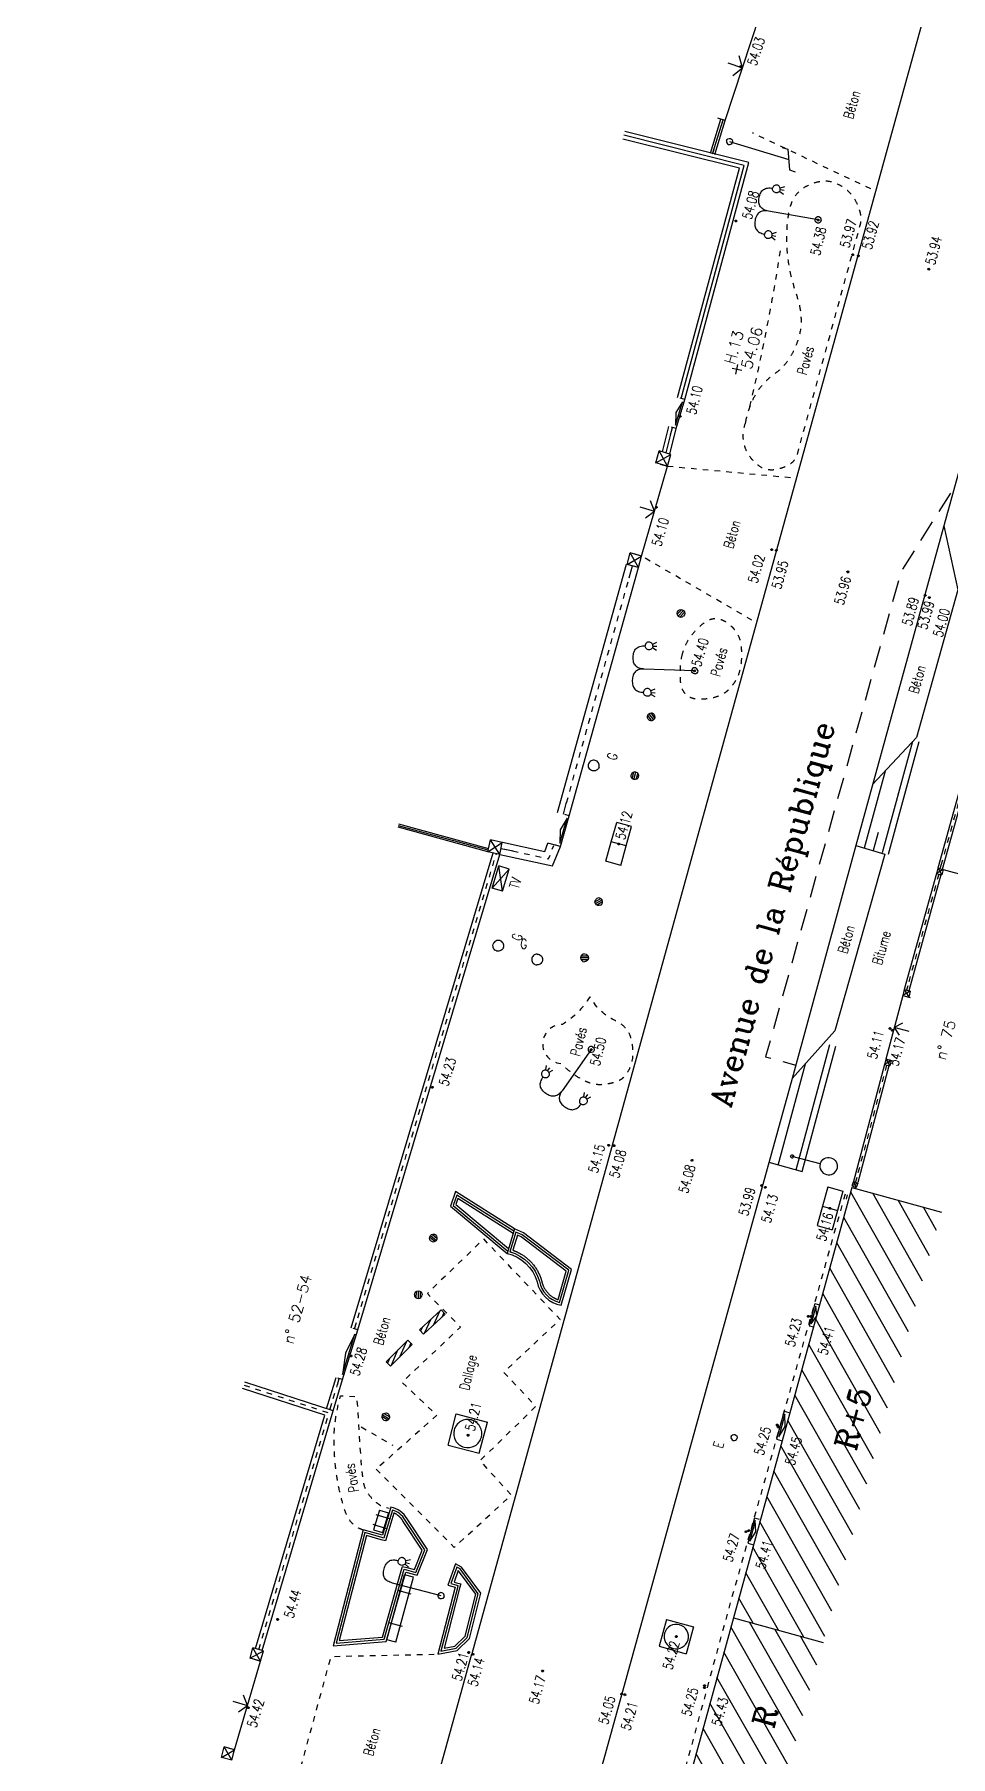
# Model space of a CAD drawing. Extents: x 661720 to 661930, y 6866381 to 6866956.
# Drawn here: x 661786.2 to 661815.7, y 6866685.7 to 6866741.2 of the extents above; entities that cross this region are included whole.
import ezdxf
from ezdxf.enums import TextEntityAlignment as Align

# ---------------------------------------------------------------- set-up
doc = ezdxf.new("R2010")
doc.units = 0
for name, pattern in [('CONTINU', [0]), ('JSI_TCO', [1, 0.5, 0.5]), ('JSI_TCO2', [1, 0.5, 0.5]), ('JSI_TIC', [0.2, 0.08, 0.01, -0.1, 0.01]), ('JSI_TIM2', [0.6, 0.3, 0.05, -0.2, 0.05])]:
    doc.linetypes.add(name, pattern=pattern)
doc.layers.get('0').update_dxf_attribs({"linetype": 'CONTINUOUS'})
for name, color, linetype in [('ALTI', 140, 'CONTINUOUS'), ('BATI', 6, 'CONTINUOUS'), ('BORDURE', 7, 'CONTINU'), ('HACHURE', 7, 'CONTINUOUS'), ('LIMITE', 7, 'CONTINUOUS'), ('MARQUAGE', 7, 'CONTINUOUS'), ('MOB', 6, 'CONTINUOUS'), ('NUMEROS', 1, 'CONTINUOUS'), ('OBJASS', 22, 'CONTINUOUS'), ('OBJDIVERS', 104, 'CONTINUOUS'), ('OBJEAU', 4, 'CONTINUOUS'), ('OBJEP', 220, 'CONTINUOUS'), ('OBJGAZ', 30, 'CONTINUOUS'), ('OBJTELECOM', 3, 'CONTINUOUS'), ('POINTS-POLYGO', 7, 'CONTINUOUS'), ('POLYGO', 240, 'CONTINUOUS'), ('SIGNAL', 6, 'CONTINUOUS'), ('TEXTE', 7, 'CONTINUOUS'), ('VEGETATION', 3, 'CONTINUOUS'), ('VOIRIE', 7, 'CONTINUOUS'), ('Z', 4, 'CONTINUOUS')]:
    doc.layers.add(name, color=color, linetype=linetype)
doc.styles.add('36-2', font='romans.shx', dxfattribs={"height": 0.36})
doc.styles.add('5-2', font='romand.shx', dxfattribs={"height": 0.35})
doc.styles.add('7-2', font='romanc.shx', dxfattribs={"height": 0.7})
doc.styles.add('ROMANS', font='romans.shx', dxfattribs={"width": 0.95, "oblique": 13.5, "height": 5})
doc.styles.get("Standard").update_dxf_attribs({"font": 'romans.shx'})
doc.linetypes.add('JSI_HAIED', pattern='A,0.48,0.06,-0.1,[138,jsi_form.shx,S=0.05,R=0,X=-0.1,Y=0],0.06', length=0.7)
doc.linetypes.add('JSI_HAIEG', pattern='A,0.48,0.06,-0.1,[137,jsi_form.shx,S=0.05,R=0,X=-0.1,Y=0],0.06', length=0.7)
doc.linetypes.add('JSI_MUD', pattern='A,0.0001,[130,jsi_form.shx,S=0.5,R=0,X=0.875,Y=0],-0.75', length=0.7501)
doc.linetypes.add('JSI_MUG', pattern='A,0.0001,[130,jsi_form.shx,S=0.5,R=0,X=-0.125,Y=0],-0.75', length=0.7501)
doc.linetypes.add('JSI_MUR', pattern='A,1e-06,-0.5,[130,jsi_form.shx,S=0.7,R=315,X=0.05,Y=0],-0.5', length=1.000001)

# ---------------------------------------------------------------- blocks, each defined once
blk = doc.blocks.new('$B_200')
at = {"color": 0, "linetype": 'BYBLOCK', "flags": 128}
for points in [[(0, -0.5, -0.414214), (-0.5, 0, -0.414214), (0, 0.5)], [(0, -0.5, 0.414214), (0.5, 0, 0.414214), (0, 0.5)]]:
    blk.add_lwpolyline(points, format="xyb", dxfattribs=at)
blk = doc.blocks.new('$B_100')
at = {"color": 0, "linetype": 'BYBLOCK', "flags": 128}
for points in [[(0, 0.625, -0.4142136), (-0.1875, 0.8125, -0.4142136), (0, 1)], [(0, 0.625, 0.4142136), (0.1875, 0.8125, 0.4142136), (0, 1)]]:
    blk.add_lwpolyline(points, format="xyb", dxfattribs=at)
blk.add_lwpolyline([(0, 0.625), (0, 0)], dxfattribs=at)
blk = doc.blocks.new('$Y_001')
at = {"color": 0, "linetype": 'BYBLOCK', "flags": 128}
for points in [[(-0.5, 0), (0.5, 0)], [(0, -0.5), (0, 0.5)]]:
    blk.add_lwpolyline(points, dxfattribs=at)
blk = doc.blocks.new('TCPOINT')
at = {"color": 0}
blk.add_point((0, 0), dxfattribs=at)
at = {"layer": 'NUMEROS', "style": '36-2'}
blk.add_attdef('MAT', (0.1, 0.1), '', height=0.36, dxfattribs=at)
at = {"layer": 'Z', "style": 'ROMANS'}
blk.add_attdef('ALT', text='', height=0.36, dxfattribs=at).set_placement((0.1, -0.1), align=Align.TOP_LEFT)
blk = doc.blocks.new('$B_136')
at = {"color": 0, "linetype": 'BYBLOCK', "flags": 128}
for points in [[(-0.156, 0.844), (-0.156, 0.938), (0.156, 1.062), (0.156, 1.156)], [(0, 0), (0, 1)]]:
    blk.add_lwpolyline(points, dxfattribs=at)
blk = doc.blocks.new('$B_001')
at = {"color": 0, "linetype": 'BYBLOCK', "flags": 128}
for points in [[(0, 0), (0, 1)], [(0, 1), (1, 1)], [(1, 0), (1, 1)], [(0, 0), (1, 0)]]:
    blk.add_lwpolyline(points, dxfattribs=at)
blk = doc.blocks.new('$B_130')
at = {"color": 0, "linetype": 'BYBLOCK', "flags": 128}
for points in [[(0, 0), (0, 0.812, -0.08), (0.012, 0.895, -0.117647), (0.047, 0.953, -0.117647), (0.105, 0.988, -0.08), (0.188, 1, -0.08), (0.27, 0.988, -0.117647), (0.328, 0.953, -0.117647), (0.363, 0.895, -0.08), (0.375, 0.812)], [(0.375, 0.688, -0.414214), (0.312, 0.75, -0.414214), (0.375, 0.812)], [(0.375, 0.688, 0.414214), (0.438, 0.75, 0.414214), (0.375, 0.812)]]:
    blk.add_lwpolyline(points, format="xyb", dxfattribs=at)
for points in [[(0.344, 0.688), (0.312, 0.625)], [(0.375, 0.688), (0.375, 0.625)], [(0.406, 0.688), (0.438, 0.625)]]:
    blk.add_lwpolyline(points, dxfattribs=at)
blk = doc.blocks.new('$B_131')
at = {"color": 0, "linetype": 'BYBLOCK', "flags": 128}
for points in [[(0, 0.812, 0.08), (-0.012, 0.895, 0.117647), (-0.047, 0.953, 0.117647), (-0.105, 0.988, 0.08), (-0.188, 1, 0.08), (-0.27, 0.988, 0.117647), (-0.328, 0.953, 0.117647), (-0.363, 0.895, 0.08), (-0.375, 0.812)], [(0, 0), (0, 0.812, -0.08), (0.012, 0.895, -0.117647), (0.047, 0.953, -0.117647), (0.105, 0.988, -0.08), (0.188, 1, -0.08), (0.27, 0.988, -0.117647), (0.328, 0.953, -0.117647), (0.363, 0.895, -0.08), (0.375, 0.812)], [(-0.375, 0.688, -0.414214), (-0.438, 0.75, -0.414214), (-0.375, 0.812)], [(-0.375, 0.688, 0.414214), (-0.312, 0.75, 0.414214), (-0.375, 0.812)], [(0.375, 0.688, -0.414214), (0.312, 0.75, -0.414214), (0.375, 0.812)], [(0.375, 0.688, 0.414214), (0.438, 0.75, 0.414214), (0.375, 0.812)]]:
    blk.add_lwpolyline(points, format="xyb", dxfattribs=at)
for points in [[(-0.406, 0.688), (-0.438, 0.625)], [(-0.375, 0.688), (-0.375, 0.625)], [(-0.344, 0.688), (-0.312, 0.625)], [(0.344, 0.688), (0.312, 0.625)], [(0.375, 0.688), (0.375, 0.625)], [(0.406, 0.688), (0.438, 0.625)]]:
    blk.add_lwpolyline(points, dxfattribs=at)
blk = doc.blocks.new('$B_030')
at = {"color": 0, "linetype": 'BYBLOCK', "flags": 128}
for points in [[(0, 0), (0, 1)], [(0, 1), (1, 1)], [(0, 1), (1, 0)], [(0, 0), (1, 1)], [(1, 0), (1, 1)], [(0, 0), (1, 0)]]:
    blk.add_lwpolyline(points, dxfattribs=at)
blk = doc.blocks.new('$B_020')
at = {"color": 0, "linetype": 'BYBLOCK', "flags": 128}
for points in [[(0, 0), (0, 1)], [(0, 1), (1, 1)], [(1, 0), (1, 1)], [(0, 0), (1, 0)]]:
    blk.add_lwpolyline(points, dxfattribs=at)
for points in [[(0.5, 0.0625, -0.4142136), (0.0625, 0.5, -0.4142136), (0.5, 0.9375)], [(0.5, 0.0625, 0.4142136), (0.9375, 0.5, 0.4142136), (0.5, 0.9375)]]:
    blk.add_lwpolyline(points, format="xyb", dxfattribs=at)
blk = doc.blocks.new('$B_046')
at = {"color": 0, "linetype": 'BYBLOCK', "flags": 128}
for points in [[(0.25, -0.25), (0.25, 1.25)], [(0.75, -0.25), (0.75, 1.25)], [(0, 0), (0, 1)], [(0, 1), (1, 1)], [(1, 0), (1, 1)], [(0, 0), (1, 0)]]:
    blk.add_lwpolyline(points, dxfattribs=at)
blk = doc.blocks.new('$B_202')
at = {"color": 0, "linetype": 'BYBLOCK', "flags": 128}
for points in [[(0, -0.5, -0.41421356), (-0.5, 0, -0.41421356), (0, 0.5)], [(0, -0.5, 0.41421356), (0.5, 0, 0.41421356), (0, 0.5)]]:
    blk.add_lwpolyline(points, format="xyb", dxfattribs=at)
for points in [[(-0.5, 0), (0.5, 0)], [(-0.4297, 0.25), (0.4297, 0.25)], [(0.4297, -0.25), (-0.4297, -0.25)]]:
    blk.add_lwpolyline(points, dxfattribs=at)
blk = doc.blocks.new('$B_038')
at = {"color": 0, "linetype": 'BYBLOCK', "flags": 128}
blk.add_lwpolyline([(-0.5, 0.5), (0.5, 0.5), (0.5, -0.5), (-0.5, -0.5)], close=True, dxfattribs=at)
for points in [[(-0.344, 0.5), (-0.5, 0.188)], [(0.031, 0.5), (-0.469, -0.5)], [(0.438, 0.5), (-0.062, -0.5)], [(0.5, -0.188), (0.344, -0.5)]]:
    blk.add_lwpolyline(points, dxfattribs=at)
blk = doc.blocks.new('$B_028')
at = {"color": 0, "linetype": 'BYBLOCK', "flags": 128}
for points in [[(0, 0.5), (0, -0.5), (0.094, -0.062)], [(-0.5, -0.5), (-0.5, 0)], [(0.5, 0), (0.5, -0.5)], [(-0.094, -0.062), (0, -0.5)], [(-0.5, -0.5), (0.5, -0.5)]]:
    blk.add_lwpolyline(points, dxfattribs=at)
blk = doc.blocks.new('$B_027')
at = {"color": 0, "linetype": 'BYBLOCK', "flags": 128}
for points in [[(-0.5, -0.5), (0.5, -0.5), (0.5, -0.188)], [(-0.5, -0.5), (-0.5, -0.188)]]:
    blk.add_lwpolyline(points, dxfattribs=at)
blk.add_lwpolyline([(-0.406, -0.406), (0.406, -0.406), (0, -0.188)], close=True, dxfattribs=at)
blk = doc.blocks.new('$B_210')
at = {"linetype": 'CONTINUOUS'}
blk.add_hatch(color=0, dxfattribs=at).paths.add_polyline_path([(0, -0.5, -1), (0, 0.5, -1)])
at = {"color": 0, "linetype": 'BYBLOCK', "flags": 128}
blk.add_lwpolyline([(0, -0.5, -1), (0, 0.5, -1)], format="xyb", close=True, dxfattribs=at)

msp = doc.modelspace()

# ---------------------------------------------------------------- hatches: boundary and pattern name
at = {"layer": 'HACHURE', "linetype": 'CONTINUOUS', "ltscale": 2}
h = msp.add_hatch(dxfattribs=at)
h.set_pattern_fill('_USER', color=256, scale=0.6, angle=119.5816, style=0, pattern_type=0)
h.set_pattern_definition([(119.58157, (661958.265, 6866695.073), (-0.5217923, -0.2961973), [])])
h.paths.add_polyline_path([(661812.555, 6866704.042), (661815.447, 6866703.245), (661811.621, 6866689.373), (661808.729, 6866690.171)])
h = msp.add_hatch(dxfattribs=at)
h.set_pattern_fill('_USER', color=256, scale=0.6, angle=119.6482, style=0, pattern_type=0)
h.set_pattern_definition([(119.64815, (661958.265, 6866695.073), (-0.5214477, -0.2968035), [])])
h.paths.add_polyline_path([(661808.729, 6866690.171), (661811.622, 6866689.376), (661810.16, 6866684.05), (661807.267, 6866684.844)])

# ---------------------------------------------------------------- linework, layer by layer
at = {"layer": 'BATI', "linetype": 'JSI_MUG', "ltscale": 0.15}
msp.add_line((661812.404, 6866703.805, 111.487), (661812.363, 6866703.661, 111.488), dxfattribs=at)
at = {"layer": 'BATI', "linetype": 'JSI_TIC', "ltscale": 2, "elevation": 57.333, "flags": 128}
msp.add_lwpolyline([(661812.332, 6866703.825), (661808.563, 6866690.417), (661805.346, 6866678.584)], dxfattribs=at)
at = {"layer": 'BATI', "linetype": 'JSI_TCO2', "ltscale": 2, "elevation": 57.333, "flags": 128}
for points in [[(661812.555, 6866704.042), (661808.729, 6866690.171)], [(661812.555, 6866704.042), (661815.447, 6866703.245)], [(661808.729, 6866690.171), (661807.267, 6866684.844)], [(661808.729, 6866690.171), (661811.621, 6866689.373)]]:
    msp.add_lwpolyline(points, dxfattribs=at)
at = {"layer": 'BORDURE', "linetype": 'JSI_TCO', "ltscale": 2, "elevation": 57.333, "flags": 128}
msp.add_lwpolyline([(661834.518, 6866794.321), (661831.379, 6866782.932), (661826.66, 6866765.732), (661821.155, 6866745.777), (661815.52, 6866725.378), (661812.677, 6866715.064), (661810.622, 6866707.555), (661802.82, 6866679.362), (661799.748, 6866668.279, 0.340345), (661800.815, 6866666.05), (661810.399, 6866663.446)], format="xyb", dxfattribs=at)
for points in [[(661816.873, 6866749.047), (661800.298, 6866689.008)], [(661815.52, 6866725.378), (661815.968, 6866723.309), (661814.635, 6866718.556), (661813.222, 6866717.033)], [(661813.731, 6866714.789), (661814.722, 6866718.418)], [(661812.677, 6866715.064), (661813.615, 6866714.789), (661812.002, 6866709.097), (661810.622, 6866707.555)], [(661810.95, 6866704.558), (661812.029, 6866708.597)], [(661809.877, 6866704.86), (661810.95, 6866704.558)], [(661786.184, 6866637.924), (661800.298, 6866689.008)]]:
    msp.add_lwpolyline(points, dxfattribs=at)
at = {"layer": 'LIMITE', "linetype": 'JSI_MUG', "ltscale": 0.25}
msp.add_line((661807.043, 6866729.479, 111.428), (661807.108, 6866729.72, 111.427), dxfattribs=at)
at = {"layer": 'LIMITE', "linetype": 'JSI_TCO', "ltscale": 2}
msp.add_line((661806.44, 6866727.759, 111.434), (661806.643, 6866728.578, 111.433), dxfattribs=at)
at = {"layer": 'LIMITE', "linetype": 'JSI_MUD', "ltscale": 0.25}
msp.add_line((661806.704, 6866728.305, 111.433), (661806.765, 6866728.548, 111.433), dxfattribs=at)
at = {"layer": 'LIMITE', "linetype": 'JSI_MUD', "ltscale": 0.4}
msp.add_line((661805.367, 6866723.7, 111.451), (661805.475, 6866724.085, 111.45), dxfattribs=at)
at = {"layer": 'LIMITE', "linetype": 'JSI_MUG', "ltscale": 0.4}
msp.add_line((661803.245, 6866716.079, 111.478), (661803.352, 6866716.464, 111.476), dxfattribs=at)
at = {"layer": 'LIMITE', "linetype": 'JSI_MUD', "ltscale": 0.15}
for p, q in [((661815.435, 6866714.459, 111.433), (661815.394, 6866714.314, 111.434)), ((661814.352, 6866710.546, 111.422), (661814.312, 6866710.402, 111.422)), ((661812.71, 6866704.366, 111.481), (661812.671, 6866704.221, 111.482)), ((661801.543, 6866702.039, 111.532), (661801.522, 6866701.97, 111.534)), ((661797.372, 6866689.471, 111.617), (661797.47, 6866689.479, 111.613)), ((661799.304, 6866689.123, 111.553), (661799.296, 6866689.093, 111.552))]:
    msp.add_line(p, q, dxfattribs=at)
at = {"layer": 'LIMITE', "linetype": 'JSI_MUG', "ltscale": 0.15}
for p, q in [((661815.352, 6866714.141, 111.432), (661815.312, 6866713.997, 111.431)), ((661813.673, 6866707.989, 111.464), (661813.634, 6866707.844, 111.465)), ((661797.47, 6866689.479, 111.611), (661797.497, 6866689.573, 111.61))]:
    msp.add_line(p, q, dxfattribs=at)
at = {"layer": 'LIMITE', "linetype": 'JSI_TCO', "ltscale": 2, "elevation": 57.333, "flags": 128}
for points in [[(661807.163, 6866729.446), (661809.233, 6866737.087), (661805.227, 6866738.089)], [(661807.989, 6866737.393), (661808.325, 6866738.489)], [(661808.133, 6866737.349), (661808.468, 6866738.446)], [(661806.922, 6866729.512), (661808.926, 6866736.906), (661805.166, 6866737.847)], [(661806.68, 6866727.689), (661806.886, 6866728.517)], [(661824.537, 6866723.169), (661819.642, 6866724.651), (661817.896, 6866723.585), (661815.322, 6866714.334)], [(661824.494, 6866723.025), (661819.663, 6866724.488), (661818.024, 6866723.488), (661815.467, 6866714.294)], [(661803.052, 6866716.133), (661805.282, 6866724.139)], [(661803.437, 6866716.026), (661805.667, 6866724.031)], [(661796.4, 6866699.513), (661800.978, 6866714.829)], [(661796.611, 6866699.45), (661801.193, 6866714.782)], [(661801.193, 6866714.782), (661802.897, 6866714.41), (661803.154, 6866715.038)], [(661801.279, 6866715.173), (661802.645, 6866714.874), (661802.746, 6866715.142)], [(661803.154, 6866715.038), (661802.746, 6866715.142)], [(661815.495, 6866714.292), (661818.392, 6866713.513)], [(661815.28, 6866714.161), (661814.24, 6866710.422)], [(661815.424, 6866714.121), (661814.384, 6866710.382)], [(661813.6, 6866708.008), (661812.599, 6866704.24)], [(661813.745, 6866707.97), (661812.744, 6866704.202)], [(661801.67, 6866702.71), (661799.763, 6866703.914), (661799.601, 6866703.439), (661801.428, 6866701.917)], [(661793.32, 6866689.175), (661795.549, 6866696.699), (661792.9, 6866697.561)], [(661793.532, 6866689.116), (661795.821, 6866696.842), (661792.968, 6866697.77)], [(661795.61, 6866696.905), (661795.912, 6866697.918)], [(661795.821, 6866696.842), (661796.123, 6866697.855)]]:
    msp.add_lwpolyline(points, dxfattribs=at)
at = {"layer": 'LIMITE', "linetype": 'JSI_MUR', "ltscale": 0.15, "elevation": 57.333, "flags": 128}
for points in [[(661808.061, 6866737.371), (661808.396, 6866738.467)], [(661801.647, 6866702.636), (661799.804, 6866703.8), (661799.689, 6866703.464), (661801.451, 6866701.995)]]:
    msp.add_lwpolyline(points, dxfattribs=at)
at = {"layer": 'LIMITE', "linetype": 'JSI_MUD', "ltscale": 0.15, "elevation": 57.333, "flags": 128}
msp.add_lwpolyline([(661808.352, 6866738.324), (661808.396, 6866738.467)], dxfattribs=at)
at = {"layer": 'LIMITE', "linetype": 'JSI_MUR', "ltscale": 0.25, "elevation": 57.333, "flags": 128}
for points in [[(661807.043, 6866729.479), (661809.08, 6866736.997), (661805.197, 6866737.968)], [(661806.56, 6866727.724), (661806.765, 6866728.548)]]:
    msp.add_lwpolyline(points, dxfattribs=at)
at = {"layer": 'LIMITE', "linetype": 'JSI_MUG', "ltscale": 0.15, "flags": 128}
for points, elevation in [([(661808.061, 6866737.371), (661808.105, 6866737.514)], 57.333), ([(661799.296, 6866689.093), (661799.327, 6866689.099)], 111.55)]:
    msp.add_lwpolyline(points, dxfattribs=dict(at, elevation=elevation))
at = {"layer": 'LIMITE', "linetype": 'JSI_TIC', "ltscale": 2, "elevation": 57.333, "flags": 128}
for points in [[(661824.516, 6866723.097), (661819.653, 6866724.569), (661817.96, 6866723.536), (661815.394, 6866714.314)], [(661803.245, 6866716.079), (661805.475, 6866724.085)], [(661796.506, 6866699.481), (661801.086, 6866714.806)], [(661801.236, 6866714.977), (661802.771, 6866714.642), (661802.933, 6866715.071)], [(661815.352, 6866714.141), (661814.312, 6866710.402)], [(661813.673, 6866707.989), (661812.671, 6866704.221)], [(661793.426, 6866689.145), (661795.685, 6866696.771), (661792.934, 6866697.666)], [(661795.716, 6866696.874), (661796.018, 6866697.886)]]:
    msp.add_lwpolyline(points, dxfattribs=at)
at = {"layer": 'LIMITE', "elevation": 57.333, "flags": 128}
for points in [[(661800.811, 6866714.866), (661797.917, 6866715.656)], [(661800.837, 6866714.962), (661797.943, 6866715.753)]]:
    msp.add_lwpolyline(points, dxfattribs=at)
at = {"layer": 'LIMITE', "linetype": 'JSI_MUR', "ltscale": 0.1, "elevation": 57.333, "flags": 128}
msp.add_lwpolyline([(661800.824, 6866714.914), (661797.93, 6866715.705)], dxfattribs=at)
at = {"layer": 'LIMITE', "linetype": 'JSI_MUG', "ltscale": 0.4, "elevation": 57.333, "flags": 128}
msp.add_lwpolyline([(661801.236, 6866714.977), (661801.627, 6866714.892)], dxfattribs=at)
at = {"layer": 'LIMITE', "linetype": 'JSI_TCO', "ltscale": 2, "elevation": 57.333, "flags": 128}
for points in [[(661801.428, 6866701.917, -0.273695), (661802.398, 6866701.002, 0.311727), (661803.179, 6866700.246), (661803.511, 6866701.403), (661801.961, 6866702.577), (661801.67, 6866702.71)], [(661797.528, 6866689.409), (661798.162, 6866691.641), (661798.534, 6866691.544), (661798.859, 6866692.371), (661798.203, 6866693.359, 0.220638), (661797.681, 6866693.734), (661797.41, 6866692.831), (661796.787, 6866693.008), (661795.818, 6866689.265)]]:
    msp.add_lwpolyline(points, format="xyb", close=True, dxfattribs=at)
at = {"layer": 'LIMITE', "linetype": 'JSI_MUR', "ltscale": 0.15, "elevation": 57.333, "flags": 128}
for points in [[(661801.522, 6866701.97, -0.258678), (661802.471, 6866701.02, 0.291994), (661803.126, 6866700.333), (661803.425, 6866701.374), (661801.922, 6866702.512), (661801.716, 6866702.606)], [(661797.47, 6866689.479), (661798.09, 6866691.662), (661798.11, 6866691.732), (661798.181, 6866691.714), (661798.489, 6866691.633), (661798.775, 6866692.362), (661798.139, 6866693.32, 0.195973), (661797.732, 6866693.644), (661797.481, 6866692.81), (661797.46, 6866692.739), (661797.389, 6866692.759), (661796.841, 6866692.915), (661795.917, 6866689.348)]]:
    msp.add_lwpolyline(points, format="xyb", close=True, dxfattribs=at)
at = {"layer": 'LIMITE', "linetype": 'JSI_MUG', "ltscale": 0.22, "elevation": 57.333, "flags": 128}
for points in [[(661796.506, 6866699.481), (661796.569, 6866699.692)], [(661795.716, 6866696.874), (661795.779, 6866697.085)]]:
    msp.add_lwpolyline(points, dxfattribs=at)
at = {"layer": 'LIMITE', "linetype": 'JSI_MUD', "ltscale": 0.22, "elevation": 57.333, "flags": 128}
msp.add_lwpolyline([(661795.955, 6866697.675), (661796.018, 6866697.886)], dxfattribs=at)
at = {"layer": 'LIMITE', "linetype": 'JSI_TCO', "ltscale": 2, "elevation": 57.333, "flags": 128}
msp.add_lwpolyline([(661799.193, 6866688.997), (661799.822, 6866689.118), (661800.215, 6866689.497), (661800.58, 6866690.96), (661799.961, 6866691.805), (661799.764, 6866691.904), (661799.524, 6866691.222), (661799.754, 6866691.156)], close=True, dxfattribs=at)
at = {"layer": 'LIMITE', "linetype": 'JSI_MUR', "ltscale": 0.15, "elevation": 57.333, "flags": 128}
msp.add_lwpolyline([(661799.296, 6866689.093), (661799.786, 6866689.187), (661800.147, 6866689.536), (661800.499, 6866690.944), (661799.912, 6866691.746), (661799.806, 6866691.798), (661799.621, 6866691.272), (661799.775, 6866691.228), (661799.845, 6866691.208), (661799.827, 6866691.137)], close=True, dxfattribs=at)
at = {"layer": 'LIMITE', "linetype": 'JSI_TCO', "ltscale": 2}
for points in [[(661801.624, 6866702.562, 111.508), (661799.844, 6866703.686, 111.542), (661799.776, 6866703.489, 111.575), (661801.475, 6866702.073, 111.537)], [(661803.075, 6866700.427, 111.503), (661803.338, 6866701.345, 111.488), (661801.884, 6866702.447, 111.514), (661801.763, 6866702.503, 111.516), (661801.616, 6866702.019, 111.534)], [(661802.542, 6866701.043, 111.525), (661802.543, 6866701.037, 111.525), (661802.545, 6866701.031, 111.525)], [(661797.781, 6866693.547, 111.62), (661797.553, 6866692.788, 111.712), (661797.511, 6866692.647, 111.712), (661797.369, 6866692.687, 111.712), (661796.894, 6866692.821, 111.645), (661796.017, 6866689.432, 111.68), (661797.412, 6866689.549, 111.613)], [(661797.412, 6866689.549, 111.613), (661798.017, 6866691.682, 111.596), (661798.057, 6866691.824, 111.596), (661798.2, 6866691.786, 111.596), (661798.443, 6866691.722, 111.586), (661798.691, 6866692.353, 111.572), (661798.078, 6866693.276, 111.593), (661798.075, 6866693.281, 111.593), (661798.072, 6866693.285, 111.593)], [(661799.398, 6866689.189, 111.552), (661799.75, 6866689.256, 111.55), (661800.08, 6866689.575, 111.548), (661800.418, 6866690.928, 111.541), (661799.862, 6866691.687, 111.539), (661799.849, 6866691.693, 111.557), (661799.719, 6866691.322, 111.586), (661799.795, 6866691.301, 111.593), (661799.937, 6866691.261, 111.593), (661799.9, 6866691.119, 111.593), (661799.398, 6866689.189, 111.552)]]:
    msp.add_polyline3d(points, dxfattribs=at)
at = {"layer": 'LIMITE', "linetype": 'JSI_MUG', "ltscale": 0.15}
msp.add_open_spline([(661801.522, 6866701.97, 111.537), (661801.541, 6866701.965, 111.537), (661801.578, 6866701.953, 111.537), (661801.597, 6866701.946, 111.537)], degree=2, dxfattribs=at)
at = {"layer": 'LIMITE', "linetype": 'JSI_TCO', "ltscale": 2}
for points in [[(661801.616, 6866702.019, 111.534), (661801.838, 6866701.942, 111.537), (661802.211, 6866701.657, 111.537), (661802.477, 6866701.269, 111.531), (661802.542, 6866701.043, 111.525)], [(661802.545, 6866701.031, 111.525), (661802.573, 6866700.892, 111.517), (661802.72, 6866700.65, 111.507), (661802.941, 6866700.473, 111.503), (661803.075, 6866700.427, 111.503)], [(661798.072, 6866693.285, 111.593), (661798.023, 6866693.373, 111.601), (661797.873, 6866693.507, 111.615), (661797.781, 6866693.547, 111.62)]]:
    msp.add_open_spline(points, degree=2, dxfattribs=at)
at = {"layer": 'MARQUAGE', "linetype": 'JSI_TIM2', "ltscale": 2, "elevation": 57.333, "flags": 128}
msp.add_lwpolyline([(661815.73, 6866726.43), (661814.139, 6866723.909), (661809.769, 6866708.26), (661810.739, 6866707.992)], dxfattribs=at)
at = {"layer": 'VEGETATION', "linetype": 'JSI_HAIED', "ltscale": 2, "elevation": 57.333, "flags": 128}
for points in [[(661813.538, 6866714.841), (661814.517, 6866718.429)], [(661810.757, 6866704.61), (661811.836, 6866708.649)]]:
    msp.add_lwpolyline(points, dxfattribs=at)
at = {"layer": 'VEGETATION', "linetype": 'JSI_HAIEG', "ltscale": 2, "elevation": 57.333, "flags": 128}
for points in [[(661812.959, 6866714.999), (661813.636, 6866717.48)], [(661810.177, 6866704.765), (661811.051, 6866708.034)]]:
    msp.add_lwpolyline(points, dxfattribs=at)
at = {"layer": 'VEGETATION', "linetype": 'JSI_MUG', "ltscale": 0.6, "elevation": 57.333, "flags": 128}
msp.add_lwpolyline([(661813.249, 6866714.92), (661813.407, 6866715.499)], dxfattribs=at)
at = {"layer": 'VOIRIE', "linetype": 'JSI_TIC', "ltscale": 2, "elevation": 57.333, "flags": 128}
for points in [[(661813.16, 6866736.238), (661809.341, 6866738.046)], [(661806.606, 6866727.3), (661810.603, 6866726.931)], [(661809.329, 6866722.335), (661805.771, 6866724.399)], [(661796.725, 6866696.322), (661797.741, 6866695.733)], [(661794.579, 6866684.63), (661795.756, 6866688.924), (661799.193, 6866688.997)]]:
    msp.add_lwpolyline(points, dxfattribs=at)
for points in [[(661809.118, 6866728.706, 0.05648), (661809.045, 6866728.399, 0.06592), (661809.049, 6866728.108, 0.066103), (661809.127, 6866727.837, 0.05916), (661809.279, 6866727.581, 0.033912), (661809.399, 6866727.44, 0.041051), (661809.527, 6866727.331, 0.100823), (661809.803, 6866727.203, 0.064614), (661809.987, 6866727.185, 0.057156), (661810.182, 6866727.214, 0.039559), (661810.416, 6866727.294, 0.056473), (661810.596, 6866727.397, 0.076881), (661810.721, 6866727.523, 0.089473), (661810.792, 6866727.672), (661812.828, 6866735.102, 0.058735), (661812.849, 6866735.244, 0.048619), (661812.838, 6866735.402, 0.038204), (661812.795, 6866735.575, 0.029545), (661812.72, 6866735.763, 0.074617), (661812.514, 6866736.078, 0.045509), (661812.34, 6866736.239, 0.041469), (661812.131, 6866736.374, 0.104562), (661811.763, 6866736.483, 0.064818), (661811.496, 6866736.468, 0.052755), (661811.211, 6866736.382, 0.065665), (661810.931, 6866736.223, 0.074974), (661810.721, 6866736.007, 0.045972), (661810.626, 6866735.843, 0.04208), (661810.558, 6866735.658, 0.029159), (661810.49, 6866735.333, 0.027497), (661810.448, 6866734.893, 0.021589), (661810.45, 6866734.393, 0.037845), (661810.542, 6866733.638, 0.033763), (661810.763, 6866732.823, -0.041557), (661810.881, 6866732.363, -0.048585), (661810.911, 6866731.925, -0.079441), (661810.796, 6866731.316, -0.031075), (661810.653, 6866730.983, -0.037149), (661810.482, 6866730.699, -0.039352), (661810.3, 6866730.481, -0.043211), (661810.094, 6866730.304, 0.0305), (661809.836, 6866730.095, 0.034772), (661809.622, 6866729.869, 0.048024), (661809.417, 6866729.566, 0.03289), (661809.258, 6866729.222, 0.049405)], [(661807.08, 6866721.25, 0.040856), (661807.02, 6866720.888, 0.029911), (661807.009, 6866720.459, 0.037946), (661807.027, 6866720.283, 0.049589), (661807.069, 6866720.133, 0.061715), (661807.135, 6866720.011, 0.069124), (661807.226, 6866719.916, 0.098999), (661807.412, 6866719.823, 0.039358), (661807.527, 6866719.8, 0.032251), (661807.655, 6866719.793, 0.038322), (661807.979, 6866719.819, 0.05086), (661808.252, 6866719.891, 0.049833), (661808.432, 6866719.98, 0.056083), (661808.579, 6866720.097, 0.03584), (661808.726, 6866720.267, 0.039411), (661808.841, 6866720.449, 0.068114), (661808.957, 6866720.77, 0.038891), (661808.999, 6866721.093, 0.048779), (661808.977, 6866721.561, 0.12432), (661808.807, 6866721.98, 0.045113), (661808.681, 6866722.123, 0.039073), (661808.521, 6866722.251, 0.057769), (661808.358, 6866722.339, 0.071811), (661808.197, 6866722.377, 0.108267), (661807.97, 6866722.346, 0.046009), (661807.857, 6866722.294, 0.038314), (661807.746, 6866722.216, 0.031553), (661807.525, 6866722.014, 0.034894), (661807.343, 6866721.796, 0.043555), (661807.177, 6866721.519, 0.049281)], [(661804.103, 6866710.194, -0.118476), (661803.22, 6866709.298, 0.973069), (661803.159, 6866708.042, 0.020184), (661803.422, 6866707.812, 0.025568), (661803.673, 6866707.63, 0.032639), (661803.913, 6866707.495, 0.041449), (661804.141, 6866707.408, 0.041318), (661804.319, 6866707.372, 0.047039), (661804.49, 6866707.369, 0.019482), (661804.675, 6866707.39, 0.024584), (661804.837, 6866707.423, 0.031285), (661804.977, 6866707.468, 0.039699), (661805.094, 6866707.525, 0.09727), (661805.25, 6866707.661, 0.04714), (661805.375, 6866707.862, 0.078647), (661805.481, 6866708.199, 0.060252), (661805.486, 6866708.531, 0.039701), (661805.423, 6866708.872, 0.092354), (661805.309, 6866709.113, 0.077967), (661805.115, 6866709.305, 0.058123), (661804.84, 6866709.459, -0.145636)]]:
    msp.add_lwpolyline(points, format="xyb", close=True, dxfattribs=at)
for points in [[(661809.258, 6866729.222, 0.020591), (661810.251, 6866734.266)], [(661796.795, 6866692.998, -0.05213), (661796.619, 6866693.075, -0.056506), (661796.47, 6866693.184, -0.067457), (661796.324, 6866693.359, -0.057648), (661796.218, 6866693.583, -0.019123), (661796.087, 6866694.016, -0.019162), (661795.961, 6866694.587, -0.020575), (661795.892, 6866695.086, -0.021868), (661795.851, 6866695.859, -0.037843), (661795.897, 6866696.567, -0.036632), (661796.062, 6866697.327), (661796.58, 6866697.305), (661796.702, 6866695.382, 0.008719), (661796.73, 6866695.053, 0.004824), (661796.779, 6866694.611, 0.08607), (661796.87, 6866694.303, 0.078753), (661797.076, 6866694.015, 0.032037), (661797.222, 6866693.884, 0.027127), (661797.396, 6866693.761), (661797.631, 6866693.704)]]:
    msp.add_lwpolyline(points, format="xyb", dxfattribs=at)
msp.add_lwpolyline([(661797.206, 6866694.958), (661799.724, 6866692.438), (661801.566, 6866694.128), (661800.557, 6866695.236), (661802.361, 6866696.987), (661801.321, 6866698.086), (661803.142, 6866699.787), (661800.676, 6866702.382), (661798.859, 6866700.627), (661799.926, 6866699.542), (661798.043, 6866697.762), (661799.165, 6866696.7)], close=True, dxfattribs=at)

# ---------------------------------------------------------------- block references
at = {"layer": 'ALTI', "linetype": 'CONTINUOUS', "yscale": 0.0600000000834948}
for p, xscale, rotation in [((661808.962, 6866740.184, 57.333), 0.059999999731911, 71.8470064902872), ((661808.809, 6866735.204, 57.333), 0.0600000004482052, 74.84075498724013), ((661811.463, 6866735.237, 57.333), 0.0599999996432714, 259.8826350498246), ((661812.579, 6866734.117, 57.333), 0.0599999995522538, 74.67838040043219), ((661812.758, 6866734.08, 57.333), 0.0600000001526539, 254.5662927082375), ((661815.031, 6866733.649, 57.333), 0.0600000000481942, 272.2674774766438), ((661807.013, 6866728.904, 57.333), 0.0600000004062228, 76.01835370364354), ((661806.244, 6866725.973, 57.333), 0.0599999999155663, 354.728532225139), ((661809.967, 6866724.608, 57.333), 0.0599999998552035, 74.58414602112121), ((661810.113, 6866724.586, 57.333), 0.0599999998552035, 74.58414602112121), ((661812.422, 6866723.891, 57.333), 0.0599999997575917, 254.3970548718301), ((661814.916, 6866723.135, 57.333), 0.0600000003001518, 254.5909978359217), ((661815.053, 6866723.064, 57.333), 0.0600000003001518, 254.5909978359217), ((661807.48, 6866720.701, 57.333), 0.0600000000739397, 267.957590718143), ((661805.032, 6866715.12, 57.333), 0.0599999999223449, 74.4340638009991), ((661813.784, 6866709.169, 57.333), 0.059999999876345, 255.1184435984612), ((661813.861, 6866709.108, 57.333), 0.059999999876345, 255.1184435984612), ((661804.141, 6866708.49, 57.333), 0.0599999999871774, 324.7087944810891), ((661799.022, 6866707.273, 57.333), 0.0600000001734491, 73.36071578313555), ((661804.709, 6866705.405, 57.333), 0.0599999998552035, 74.58414602112121), ((661804.882, 6866705.388, 57.333), 0.0600000001526539, 254.5662927082375), ((661807.398, 6866704.921, 57.333), 0.0599999995636385, 254.5309739166542), ((661809.642, 6866704.107, 57.333), 0.0599999995636385, 254.5309739166542), ((661809.757, 6866704.048, 57.333), 0.0599999995636385, 254.5309739166542), ((661811.845, 6866703.371, 57.333), 0.0600000000115736, 254.3013327023636), ((661811.144, 6866699.886, 57.333), 0.0600000000115736, 254.3013327023636), ((661811.23, 6866699.882, 57.333), 0.0600000000115736, 254.3013327023636), ((661796.398, 6866698.61, 57.333), 0.0599999999946999, 73.49933286683546), ((661810.146, 6866696.387, 57.333), 0.0600000000115736, 254.3013327023636), ((661800.175, 6866696.057, 57.333), 0.0599999998451877, 44.13540806826912), ((661810.175, 6866696.324, 57.333), 0.0600000000115736, 254.3013327023636), ((661809.138, 6866692.946, 57.333), 0.0600000000115736, 254.3013327023636), ((661809.225, 6866692.979, 57.333), 0.0600000000115736, 254.3013327023636), ((661794.029, 6866690.115, 57.333), 0.0599999999946999, 73.49933286683546), ((661806.888, 6866689.564, 57.333), 0.0599999995636385, 254.5309739166542), ((661800.191, 6866689.052, 57.333), 0.0599999998552035, 74.58414602112121), ((661800.331, 6866688.991, 57.333), 0.0600000004025435, 74.55610578268669), ((661802.574, 6866688.454, 57.333), 0.0600000001526539, 254.5662927082375), ((661805.125, 6866687.711, 57.333), 0.0599999995636385, 254.5309739166542), ((661805.229, 6866687.687, 57.333), 0.0599999995636385, 254.5309739166542), ((661807.797, 6866687.917, 57.333), 0.0600000000252287, 254.7923349876624), ((661807.799, 6866687.978, 57.333), 0.0600000000252287, 254.7923349876624), ((661793.079, 6866687.268, 57.333), 0.0599999999946999, 73.49933286683546)]:
    msp.add_blockref('$B_210', p, dxfattribs=dict(at, xscale=xscale, rotation=rotation))
at = {"layer": 'LIMITE', "linetype": 'CONTINUOUS'}
for name, p, xscale, yscale, rotation in [('$B_028', (661808.786, 6866740.223, 57.333), 3.576257052088621, 0.5000000000742785, 71.88958971303198), ('$B_027', (661806.785, 6866729.053, 57.333), 0.9693180384245845, 0.5000000000742785, 73.37626951982607), ('$B_030', (661806.606, 6866727.3, 57.333), 0.3941837263039968, 0.3942000003339927, 73.61749351839642), ('$B_028', (661805.948, 6866725.918, 57.333), 3.018789368491036, 0.5000000000742785, 73.92708910286596), ('$B_030', (661805.667, 6866724.031, 57.333), 0.381731005213944, 0.3817000001220091, 74.33229974042668), ('$B_027', (661803.056, 6866715.601, 57.333), 1.026992365688728, 0.5000000000742785, 74.01038281210134), ('$B_030', (661801.193, 6866714.782, 57.333), 0.3913517602279893, 0.3913999995418519, 77.69042698026313), ('$B_030', (661815.322, 6866714.334, 57.333), 0.1779177616850561, 0.1778999996563787, 256.2950405066808), ('$B_030', (661814.24, 6866710.422, 57.333), 0.1994026325021578, 0.1994000000195049, 256.9184749702174), ('$B_028', (661814.162, 6866709.14, 57.333), 2.119106709951676, 0.5000000000742785, 255.0072893340048), ('$B_030', (661813.646, 6866708.181, 57.333), 0.1784878987061327, 0.1785000002249681, 255.015582994969), ('$B_030', (661812.599, 6866704.24, 57.333), 0.1526832666357126, 0.1526999999744973, 249.327464159736), ('$B_027', (661811.507, 6866699.881, 57.333), 0.7364110947032184, 0.5000000000742785, 255.4430937145659), ('$B_027', (661796.128, 6866698.725, 57.333), 1.667879281936315, 0.5000000000742785, 72.98325210811005), ('$B_027', (661810.49, 6866696.312, 57.333), 0.930155912097073, 0.5000000000742785, 254.6236552508304), ('$B_027', (661809.543, 6866692.92, 57.333), 0.8472988847066588, 0.5000000000742785, 255.0431790416009), ('$B_028', (661792.819, 6866687.411, 57.333), 2.979880153951737, 0.5000000000742785, 73.79014006730031), ('$B_030', (661793.475, 6866688.772, 57.333), 0.3468863936993979, 0.3468999997203958, 74.41305721643643), ('$B_030', (661792.55, 6866685.576, 57.333), 0.3468863936993979, 0.3468999997203958, 74.41305721643643)]:
    msp.add_blockref(name, p, dxfattribs=dict(at, xscale=xscale, yscale=yscale, rotation=rotation))
at = {"layer": 'MOB', "linetype": 'CONTINUOUS'}
for name, p, xscale, yscale, rotation in [('$B_202', (661807.035, 6866722.555, 57.333), 0.2500000002327004, 0.2499999995714944, 225.2000613692348), ('$B_202', (661806.079, 6866719.218, 57.333), 0.249999999792601, 0.2499999995714944, 306.6100257511616), ('$B_202', (661805.554, 6866717.317, 57.333), 0.2500000004396932, 0.2499999995714944, 74.43406383587894), ('$B_202', (661804.388, 6866713.254, 57.333), 0.250000000100513, 0.2499999995714944, 28.51551666751141), ('$B_202', (661803.928, 6866711.448, 57.333), 0.2499999999879527, 0.2499999995714944, 178.7279691423175), ('$B_202', (661799.054, 6866702.418, 57.333), 0.2500000000308463, 0.2499999995714944, 320.1912462395758), ('$B_202', (661798.565, 6866700.586, 57.333), 0.2499999999130879, 0.2499999995714944, 269.2671816438369), ('$B_038', (661799.018, 6866699.707, 57.333), 0.9522558059705123, 0.1999999996568045, 42.68068216649584), ('$B_038', (661797.948, 6866698.702, 57.333), 0.984500705916571, 0.1999999996568045, 45.18564316999748), ('$B_202', (661797.521, 6866696.651, 57.333), 0.2499999999969377, 0.2499999995714944, 329.9145141029545), ('$B_046', (661797.32, 6866693.641, 57.333), 0.6656579673172199, 0.3000000004174739, 252.5567236907748), ('$B_046', (661797.839, 6866689.378, 57.333), 2.177745662380303, 0.3000000004174739, 74.7297376442423)]:
    msp.add_blockref(name, p, dxfattribs=dict(at, xscale=xscale, yscale=yscale, rotation=rotation))
at = {"layer": 'OBJASS', "linetype": 'CONTINUOUS'}
for p, xscale, yscale, rotation in [((661799.526, 6866695.739, 57.333), 1.039692040981788, 1.039700000074815, 345.1793172454821), ((661806.574, 6866690.117, 57.333), 0.9000289992001329, 0.9000000003201547, 254.5284975036843)]:
    msp.add_blockref('$B_020', p, dxfattribs=dict(at, xscale=xscale, yscale=yscale, rotation=rotation))
at = {"layer": 'OBJDIVERS', "linetype": 'CONTINUOUS'}
for name, p, xscale, yscale, rotation in [('$B_001', (661805.273, 6866715.053, 57.333), 0.6499819766802964, 0.5000000000742785, 74.43934563319377), ('$B_001', (661805.098, 6866714.427, 57.333), 0.6500080003696146, 0.5000000000742785, 74.43083454803195), ('$B_030', (661801.28, 6866713.592, 57.333), 0.7500212328621211, 0.3500000003311864, 73.36265346407392)]:
    msp.add_blockref(name, p, dxfattribs=dict(at, xscale=xscale, yscale=yscale, rotation=rotation))
at = {"layer": 'OBJEAU', "linetype": 'CONTINUOUS', "xscale": 0.1999999997629419, "yscale": 0.1999999996568045, "rotation": 254.5309739901078}
msp.add_blockref('$B_200', (661808.751, 6866695.983, 57.333), dxfattribs=at)
at = {"layer": 'OBJEP', "linetype": 'CONTINUOUS'}
for name, p, xscale, yscale, rotation in [('$B_131', (661811.463, 6866735.237, 57.333), 2.000000000260879, 2.000000000297114, 79.88263502273355), ('$B_200', (661811.463, 6866735.237, 57.333), 0.2000000004071392, 0.1999999996568045, 79.88263501849848), ('$B_131', (661807.48, 6866720.701, 57.333), 1.999999999664167, 2.000000000297114, 87.95759072195621), ('$B_200', (661807.48, 6866720.701, 57.333), 0.2000000002423168, 0.1999999996568045, 87.95759075147228), ('$B_131', (661804.141, 6866708.49, 57.333), 2.000000000194567, 2.000000000297114, 144.7087944174303), ('$B_200', (661804.141, 6866708.49, 57.333), 0.2000000000732622, 0.1999999996568045, 144.7087943956531), ('$B_130', (661799.302, 6866690.882, 57.333), 1.999999999933502, 2.000000000297114, 75.43725062189203), ('$B_200', (661799.302, 6866690.882, 57.333), 0.1999999996269352, 0.1999999996568045, 75.43725060151372)]:
    msp.add_blockref(name, p, dxfattribs=dict(at, xscale=xscale, yscale=yscale, rotation=rotation))
at = {"layer": 'OBJGAZ', "linetype": 'CONTINUOUS', "yscale": 0.3500000003311864}
for p, xscale, rotation in [((661804.227, 6866717.646, 57.333), 0.349999999680919, 74.43406381699701), ((661801.15, 6866711.835, 57.333), 0.3499999998386877, 73.36071571579768), ((661802.399, 6866711.394, 57.333), 0.3500000000762431, 178.727969142656)]:
    msp.add_blockref('$B_200', p, dxfattribs=dict(at, xscale=xscale, rotation=rotation))
at = {"layer": 'OBJTELECOM', "linetype": 'CONTINUOUS'}
for name, p, xscale, yscale, rotation in [('$B_136', (661808.602, 6866737.769, 57.333), 2.000000000375123, 2.000000000297114, 252.9963264232498), ('$B_200', (661808.602, 6866737.769, 57.333), 0.2000000003767347, 0.1999999996568045, 252.9963264704051), ('$B_001', (661811.781, 6866704.064, 57.333), 0.6499878456372781, 0.5000000000742785, 254.3025019105799), ('$B_001', (661811.605, 6866703.438, 57.333), 0.6499878456687752, 0.5000000000742785, 254.3025019007007)]:
    msp.add_blockref(name, p, dxfattribs=dict(at, xscale=xscale, yscale=yscale, rotation=rotation))
at = {"layer": 'POINTS-POLYGO', "rotation": 74.3802996003449}
msp.add_blockref('TCPOINT', (661808.843, 6866730.423, 57.333), dxfattribs=at).add_auto_attribs({'MAT': 'H.13', 'ALT': '54.06'})
at = {"layer": 'POLYGO', "linetype": 'CONTINUOUS', "xscale": 0.3200000000209822, "yscale": 0.3199999998237941, "zscale": 0.3200000000000003, "rotation": 348.0799646896258}
msp.add_blockref('$Y_001', (661808.843, 6866730.423, 111.398), dxfattribs=at)
at = {"layer": 'SIGNAL', "linetype": 'CONTINUOUS'}
for name, xscale, yscale, rotation in [('$B_100', 1.499999999747257, 1.500000000222835, 255.0419931219476), ('$B_200', 0.0999999998832138, 0.0999999998284023, 255.0419930606229)]:
    msp.add_blockref(name, (661810.623, 6866705.045, 57.333), dxfattribs=dict(at, xscale=xscale, yscale=yscale, rotation=rotation))

# ---------------------------------------------------------------- texts
at = {"layer": 'ALTI', "linetype": 'CONTINUOUS', "width": 0.75}
for s, rotation, p in [('54.03', 71.847, (661809.164, 6866740.287, 57.333)), ('54.08', 74.8408, (661809.005, 6866735.317, 57.333)), ('54.10', 76.0184, (661807.207, 6866729.02, 57.333)), ('54.10', 73.6589, (661806.089, 6866724.781, 57.333)), ('53.95', 74.5841, (661809.956, 6866723.397, 57.333)), ('54.23', 73.3607, (661799.221, 6866707.381, 57.333)), ('54.28', 73.4993, (661796.352, 6866698.037, 57.333)), ('54.44', 73.4993, (661794.228, 6866690.223, 57.333)), ('54.14', 74.5561, (661800.154, 6866688.018, 57.333)), ('54.42', 73.4993, (661793.034, 6866686.696, 57.333))]:
    msp.add_text(s, height=0.32, rotation=rotation, dxfattribs=at).set_placement(p, align=Align.TOP_LEFT)
for s, rotation, p in [('54.38', 77.2211, (661811.366, 6866734.106, 57.333)), ('53.94', 75.5303, (661815.071, 6866733.804, 57.333)), ('54.40', 73.5446, (661807.525, 6866720.855, 57.333)), ('54.12', 74.4341, (661805.075, 6866715.275, 57.333)), ('54.50', 76.1254, (661804.256, 6866707.978, 57.333)), ('54.21', 75.9494, (661800.223, 6866696.207, 57.333))]:
    msp.add_text(s, height=0.32, rotation=rotation, dxfattribs=at).set_placement(p, align=Align.MIDDLE_LEFT)
for s, rotation, p in [('53.97', 74.6784, (661812.467, 6866734.314, 57.333)), ('54.02', 74.5841, (661809.502, 6866723.504, 57.333)), ('54.15', 74.5841, (661804.35, 6866704.485, 57.333)), ('54.21', 74.5841, (661799.953, 6866688.105, 57.333))]:
    msp.add_text(s, height=0.32, rotation=rotation, dxfattribs=at).set_placement(p)
for s, rotation, p in [('53.92', 74.5663, (661813.429, 6866735.156, 57.333)), ('53.89', 74.591, (661814.719, 6866723.023, 57.333)), ('54.00', 74.3344, (661815.719, 6866722.656, 57.333)), ('54.11', 75.1184, (661813.589, 6866709.055, 57.333)), ('54.08', 74.5663, (661805.279, 6866705.215, 57.333)), ('53.99', 74.531, (661809.445, 6866703.996, 57.333)), ('54.23', 74.3013, (661810.946, 6866699.775, 57.333)), ('54.25', 74.3013, (661809.949, 6866696.276, 57.333)), ('54.27', 74.3013, (661808.94, 6866692.835, 57.333)), ('54.05', 74.531, (661804.929, 6866687.599, 57.333)), ('54.25', 74.7923, (661807.603, 6866687.865, 57.333))]:
    msp.add_text(s, height=0.32, rotation=rotation, dxfattribs=at).set_placement(p, align=Align.RIGHT)
for s, rotation, p in [('53.96', 74.3971, (661812.379, 6866723.736, 57.333)), ('54.08', 74.531, (661807.355, 6866704.767, 57.333)), ('54.16', 74.3013, (661811.802, 6866703.217, 57.333)), ('54.22', 74.531, (661806.845, 6866689.409, 57.333)), ('54.17', 74.5663, (661802.532, 6866688.3, 57.333))]:
    msp.add_text(s, height=0.32, rotation=rotation, dxfattribs=at).set_placement(p, align=Align.MIDDLE_RIGHT)
for s, rotation, p in [('53.99', 74.591, (661814.91, 6866722.987, 57.333)), ('54.17', 75.1184, (661813.975, 6866708.912, 57.333)), ('54.13', 74.531, (661809.869, 6866703.851, 57.333)), ('54.41', 74.3013, (661811.695, 6866699.597, 57.333)), ('54.45', 74.3013, (661810.641, 6866696.038, 57.333)), ('54.41', 74.3013, (661809.691, 6866692.694, 57.333)), ('54.43', 74.7923, (661808.264, 6866687.633, 57.333)), ('54.21', 74.531, (661805.34, 6866687.491, 57.333))]:
    msp.add_text(s, height=0.32, rotation=rotation, dxfattribs=at).set_placement(p, align=Align.TOP_RIGHT)
at = {"layer": 'BATI', "style": '7-2'}
for s, p in [('R+5', (661812.66, 6866695.518, 57.333)), ('R', (661810.004, 6866686.566, 57.333))]:
    msp.add_text(s, height=0.7, rotation=74.4772, dxfattribs=at).set_placement(p)
at = {"layer": 'OBJDIVERS', "linetype": 'CONTINUOUS', "width": 0.75}
msp.add_text('TV', height=0.32, rotation=73.3607, dxfattribs=at).set_placement((661801.541, 6866713.905, 57.333), align=Align.TOP_CENTER)
at = {"layer": 'OBJEAU', "linetype": 'CONTINUOUS', "width": 0.75}
msp.add_text('E', height=0.32, rotation=74.531, dxfattribs=at).set_placement((661808.431, 6866695.801, 57.333), align=Align.RIGHT)
at = {"layer": 'OBJGAZ', "linetype": 'CONTINUOUS', "width": 0.75}
for rotation, p in [(74.4341, (661804.64, 6866717.879, 57.333)), (73.3607, (661801.567, 6866712.06, 57.333))]:
    msp.add_text('G', height=0.32, rotation=rotation, dxfattribs=at).set_placement(p, align=Align.TOP_LEFT)
msp.add_text('G', height=0.32, rotation=358.728, dxfattribs=at).set_placement((661802.072, 6866711.737, 57.333), align=Align.RIGHT)
at = {"layer": 'TEXTE', "linetype": 'CONTINUOUS', "width": 0.75}
for s, rotation, p in [('Béton', 74.5841, (661812.549, 6866738.954, 57.333)), ('Pavés', 74.3427, (661811.055, 6866730.705, 57.333)), ('Béton', 74.5841, (661808.684, 6866725.105, 57.333)), ('Pavés', 75.011, (661808.263, 6866720.983, 57.333)), ('Béton', 74.3344, (661814.66, 6866720.427, 57.333)), ('Béton', 74.1785, (661812.369, 6866712.043, 57.333)), ('Bitume', 74.1785, (661813.506, 6866711.773, 57.333)), ('Pavés', 76.1254, (661803.736, 6866708.745, 57.333)), ('Béton', 73.9682, (661797.394, 6866699.419, 57.333)), ('Dallage', 76.7654, (661800.174, 6866698.08, 57.333)), ('Pavés', 99.0485, (661796.418, 6866694.676, 57.333)), ('Béton', 73.5932, (661797.07, 6866686.172, 57.333))]:
    msp.add_text(s, height=0.32, rotation=rotation, dxfattribs=at).set_placement(p, align=Align.MIDDLE_CENTER)
at = {"layer": 'TEXTE'}
for s, height, rotation, style, p in [('Avenue de la République', 0.7, 74.7317, '7-2', (661808.634, 6866706.588, 57.333)), ('n° 75', 0.35, 74.5381, '5-2', (661815.564, 6866708.126, 57.333)), ('n° 52-54', 0.35, 74.5381, '5-2', (661794.523, 6866698.97, 57.333))]:
    msp.add_text(s, height=height, rotation=rotation, dxfattribs=dict(at, style=style)).set_placement(p)

doc.saveas('drawing.dxf')
